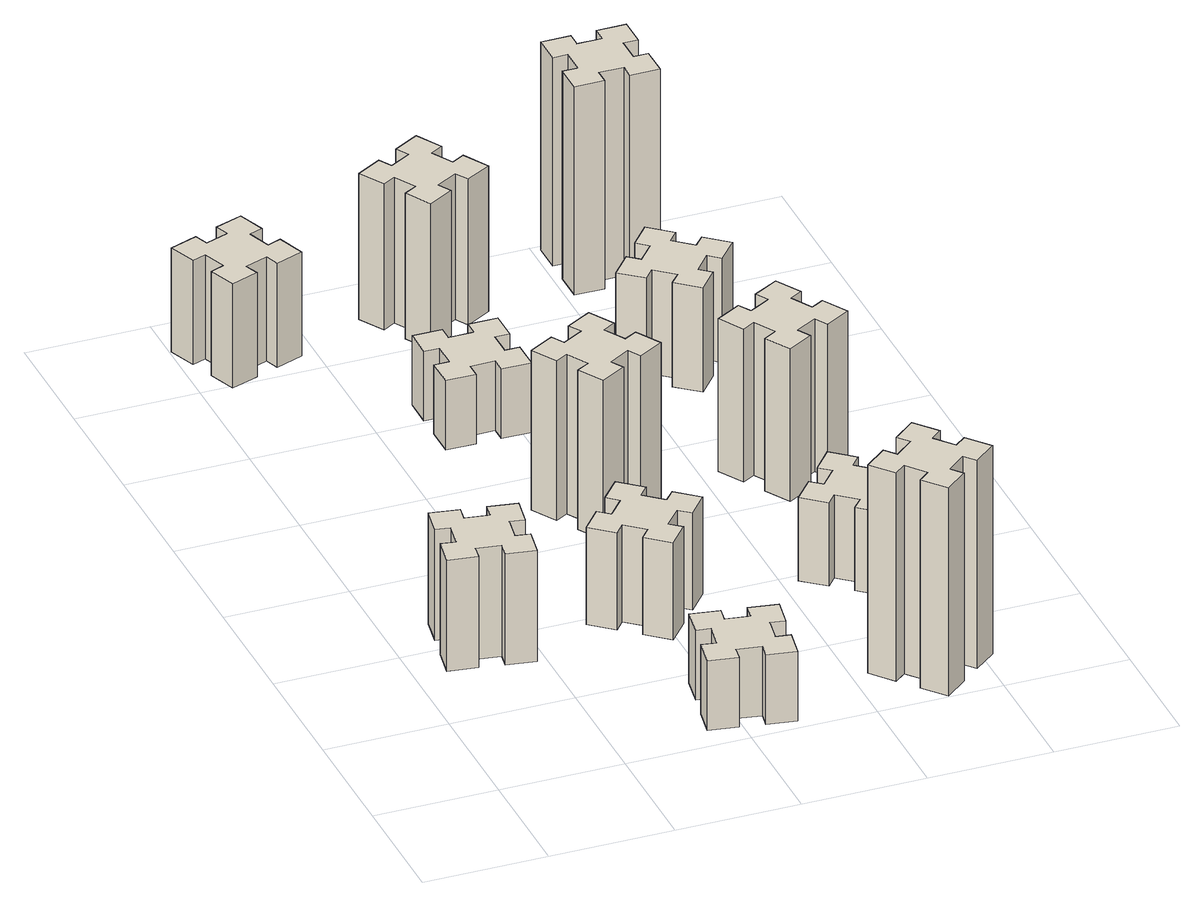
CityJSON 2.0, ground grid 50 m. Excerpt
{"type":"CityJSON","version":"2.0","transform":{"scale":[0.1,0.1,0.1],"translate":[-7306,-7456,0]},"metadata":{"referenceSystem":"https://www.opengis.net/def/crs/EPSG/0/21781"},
"CityObjects":{
"building1":{"type":"Building","attributes":{"class":"1000","function":"1000","usage":"1000","yearOfConstruction":2016,"roofType":"1000","measuredHeight":48,"storeysAboveGround":30,"storeysBelowGround":0},"geometry":[{"type":"Solid","lod":"1","boundaries":[[[[0,1,2,3,4,5,6,7,8,9,10,11,12,13,14,15,16,17,18,19]],[[17,16,20,21]],[[16,15,22,20]],[[15,14,23,22]],[[14,13,24,23]],[[13,12,25,24]],[[12,11,26,25]],[[11,10,27,26]],[[10,9,28,27]],[[9,8,29,28]],[[8,7,30,29]],[[7,6,31,30]],[[6,5,32,31]],[[5,4,33,32]],[[4,3,34,33]],[[3,2,35,34]],[[2,1,36,35]],[[1,0,37,36]],[[0,19,38,37]],[[19,18,39,38]],[[18,17,21,39]],[[24,25,26,27,28,29,30,31,32,33,34,35,36,37,38,39,21,20,22,23]]]]}]},
"building2":{"type":"Building","attributes":{"class":"1000","function":"1000","usage":"1000","yearOfConstruction":2016,"roofType":"1000","measuredHeight":30,"storeysAboveGround":30,"storeysBelowGround":0},"geometry":[{"type":"Solid","lod":"1","boundaries":[[[[40,41,42,43,44,45,46,47,48,49,50,51,52,53,54,55,56,57,58,59]],[[57,56,60,61]],[[56,55,62,60]],[[55,54,63,62]],[[54,53,64,63]],[[53,52,65,64]],[[52,51,66,65]],[[51,50,67,66]],[[50,49,68,67]],[[49,48,69,68]],[[48,47,70,69]],[[47,46,71,70]],[[46,45,72,71]],[[45,44,73,72]],[[44,43,74,73]],[[43,42,75,74]],[[42,41,76,75]],[[41,40,77,76]],[[40,59,78,77]],[[59,58,79,78]],[[58,57,61,79]],[[64,65,66,67,68,69,70,71,72,73,74,75,76,77,78,79,61,60,62,63]]]]}]},
"building3":{"type":"Building","attributes":{"class":"1000","function":"1000","usage":"1000","yearOfConstruction":2016,"roofType":"1000","measuredHeight":45,"storeysAboveGround":30,"storeysBelowGround":0},"geometry":[{"type":"Solid","lod":"1","boundaries":[[[[80,81,82,83,84,85,86,87,88,89,90,91,92,93,94,95,96,97,98,99]],[[97,96,100,101]],[[96,95,102,100]],[[95,94,103,102]],[[94,93,104,103]],[[93,92,105,104]],[[92,91,106,105]],[[91,90,107,106]],[[90,89,108,107]],[[89,88,109,108]],[[88,87,110,109]],[[87,86,111,110]],[[86,85,112,111]],[[85,84,113,112]],[[84,83,114,113]],[[83,82,115,114]],[[82,81,116,115]],[[81,80,117,116]],[[80,99,118,117]],[[99,98,119,118]],[[98,97,101,119]],[[104,105,106,107,108,109,110,111,112,113,114,115,116,117,118,119,101,100,102,103]]]]}]},
"building4":{"type":"Building","attributes":{"class":"1000","function":"1000","usage":"1000","yearOfConstruction":2016,"roofType":"1000","measuredHeight":42,"storeysAboveGround":30,"storeysBelowGround":0},"geometry":[{"type":"Solid","lod":"1","boundaries":[[[[120,121,122,123,124,125,126,127,128,129,130,131,132,133,134,135,136,137,138,139]],[[137,136,140,141]],[[136,135,142,140]],[[135,134,143,142]],[[134,133,144,143]],[[133,132,145,144]],[[132,131,146,145]],[[131,130,147,146]],[[130,129,148,147]],[[129,128,149,148]],[[128,127,150,149]],[[127,126,151,150]],[[126,125,152,151]],[[125,124,153,152]],[[124,123,154,153]],[[123,122,155,154]],[[122,121,156,155]],[[121,120,157,156]],[[120,139,158,157]],[[139,138,159,158]],[[138,137,141,159]],[[144,145,146,147,148,149,150,151,152,153,154,155,156,157,158,159,141,140,142,143]]]]}]},
"building5":{"type":"Building","attributes":{"class":"1000","function":"1000","usage":"1000","yearOfConstruction":2016,"roofType":"1000","measuredHeight":69,"storeysAboveGround":30,"storeysBelowGround":0},"geometry":[{"type":"Solid","lod":"1","boundaries":[[[[160,161,162,163,164,165,166,167,168,169,170,171,172,173,174,175,176,177,178,179]],[[177,176,180,181]],[[176,175,182,180]],[[175,174,183,182]],[[174,173,184,183]],[[173,172,185,184]],[[172,171,186,185]],[[171,170,187,186]],[[170,169,188,187]],[[169,168,189,188]],[[168,167,190,189]],[[167,166,191,190]],[[166,165,192,191]],[[165,164,193,192]],[[164,163,194,193]],[[163,162,195,194]],[[162,161,196,195]],[[161,160,197,196]],[[160,179,198,197]],[[179,178,199,198]],[[178,177,181,199]],[[184,185,186,187,188,189,190,191,192,193,194,195,196,197,198,199,181,180,182,183]]]]}]},
"building6":{"type":"Building","attributes":{"class":"1000","function":"1000","usage":"1000","yearOfConstruction":2016,"roofType":"1000","measuredHeight":30,"storeysAboveGround":30,"storeysBelowGround":0},"geometry":[{"type":"Solid","lod":"1","boundaries":[[[[200,201,202,203,204,205,206,207,208,209,210,211,212,213,214,215,216,217,218,219]],[[217,216,220,221]],[[216,215,222,220]],[[215,214,223,222]],[[214,213,224,223]],[[213,212,225,224]],[[212,211,226,225]],[[211,210,227,226]],[[210,209,228,227]],[[209,208,229,228]],[[208,207,230,229]],[[207,206,231,230]],[[206,205,232,231]],[[205,204,233,232]],[[204,203,234,233]],[[203,202,235,234]],[[202,201,236,235]],[[201,200,237,236]],[[200,219,238,237]],[[219,218,239,238]],[[218,217,221,239]],[[224,225,226,227,228,229,230,231,232,233,234,235,236,237,238,239,221,220,222,223]]]]}]},
"building7":{"type":"Building","attributes":{"class":"1000","function":"1000","usage":"1000","yearOfConstruction":2016,"roofType":"1000","measuredHeight":90,"storeysAboveGround":30,"storeysBelowGround":0},"geometry":[{"type":"Solid","lod":"1","boundaries":[[[[240,241,242,243,244,245,246,247,248,249,250,251,252,253,254,255,256,257,258,259]],[[257,256,260,261]],[[256,255,262,260]],[[255,254,263,262]],[[254,253,264,263]],[[253,252,265,264]],[[252,251,266,265]],[[251,250,267,266]],[[250,249,268,267]],[[249,248,269,268]],[[248,247,270,269]],[[247,246,271,270]],[[246,245,272,271]],[[245,244,273,272]],[[244,243,274,273]],[[243,242,275,274]],[[242,241,276,275]],[[241,240,277,276]],[[240,259,278,277]],[[259,258,279,278]],[[258,257,261,279]],[[264,265,266,267,268,269,270,271,272,273,274,275,276,277,278,279,261,260,262,263]]]]}]},
"building8":{"type":"Building","attributes":{"class":"1000","function":"1000","usage":"1000","yearOfConstruction":2016,"roofType":"1000","measuredHeight":63,"storeysAboveGround":30,"storeysBelowGround":0},"geometry":[{"type":"Solid","lod":"1","boundaries":[[[[280,281,282,283,284,285,286,287,288,289,290,291,292,293,294,295,296,297,298,299]],[[297,296,300,301]],[[296,295,302,300]],[[295,294,303,302]],[[294,293,304,303]],[[293,292,305,304]],[[292,291,306,305]],[[291,290,307,306]],[[290,289,308,307]],[[289,288,309,308]],[[288,287,310,309]],[[287,286,311,310]],[[286,285,312,311]],[[285,284,313,312]],[[284,283,314,313]],[[283,282,315,314]],[[282,281,316,315]],[[281,280,317,316]],[[280,299,318,317]],[[299,298,319,318]],[[298,297,301,319]],[[304,305,306,307,308,309,310,311,312,313,314,315,316,317,318,319,301,300,302,303]]]]}]},
"building9":{"type":"Building","attributes":{"class":"1000","function":"1000","usage":"1000","yearOfConstruction":2016,"roofType":"1000","measuredHeight":36,"storeysAboveGround":30,"storeysBelowGround":0},"geometry":[{"type":"Solid","lod":"1","boundaries":[[[[320,321,322,323,324,325,326,327,328,329,330,331,332,333,334,335,336,337,338,339]],[[337,336,340,341]],[[336,335,342,340]],[[335,334,343,342]],[[334,333,344,343]],[[333,332,345,344]],[[332,331,346,345]],[[331,330,347,346]],[[330,329,348,347]],[[329,328,349,348]],[[328,327,350,349]],[[327,326,351,350]],[[326,325,352,351]],[[325,324,353,352]],[[324,323,354,353]],[[323,322,355,354]],[[322,321,356,355]],[[321,320,357,356]],[[320,339,358,357]],[[339,338,359,358]],[[338,337,341,359]],[[344,345,346,347,348,349,350,351,352,353,354,355,356,357,358,359,341,340,342,343]]]]}]},
"building10":{"type":"Building","attributes":{"class":"1000","function":"1000","usage":"1000","yearOfConstruction":2016,"roofType":"1000","measuredHeight":66,"storeysAboveGround":30,"storeysBelowGround":0},"geometry":[{"type":"Solid","lod":"1","boundaries":[[[[360,361,362,363,364,365,366,367,368,369,370,371,372,373,374,375,376,377,378,379]],[[377,376,380,381]],[[376,375,382,380]],[[375,374,383,382]],[[374,373,384,383]],[[373,372,385,384]],[[372,371,386,385]],[[371,370,387,386]],[[370,369,388,387]],[[369,368,389,388]],[[368,367,390,389]],[[367,366,391,390]],[[366,365,392,391]],[[365,364,393,392]],[[364,363,394,393]],[[363,362,395,394]],[[362,361,396,395]],[[361,360,397,396]],[[360,379,398,397]],[[379,378,399,398]],[[378,377,381,399]],[[384,385,386,387,388,389,390,391,392,393,394,395,396,397,398,399,381,380,382,383]]]]}]},
"building11":{"type":"Building","attributes":{"class":"1000","function":"1000","usage":"1000","yearOfConstruction":2016,"roofType":"1000","measuredHeight":45,"storeysAboveGround":30,"storeysBelowGround":0},"geometry":[{"type":"Solid","lod":"1","boundaries":[[[[400,401,402,403,404,405,406,407,408,409,410,411,412,413,414,415,416,417,418,419]],[[417,416,420,421]],[[416,415,422,420]],[[415,414,423,422]],[[414,413,424,423]],[[413,412,425,424]],[[412,411,426,425]],[[411,410,427,426]],[[410,409,428,427]],[[409,408,429,428]],[[408,407,430,429]],[[407,406,431,430]],[[406,405,432,431]],[[405,404,433,432]],[[404,403,434,433]],[[403,402,435,434]],[[402,401,436,435]],[[401,400,437,436]],[[400,419,438,437]],[[419,418,439,438]],[[418,417,421,439]],[[424,425,426,427,428,429,430,431,432,433,434,435,436,437,438,439,421,420,422,423]]]]}]},
"building12":{"type":"Building","attributes":{"class":"1000","function":"1000","usage":"1000","yearOfConstruction":2016,"roofType":"1000","measuredHeight":90,"storeysAboveGround":30,"storeysBelowGround":0},"geometry":[{"type":"Solid","lod":"1","boundaries":[[[[440,441,442,443,444,445,446,447,448,449,450,451,452,453,454,455,456,457,458,459]],[[457,456,460,461]],[[456,455,462,460]],[[455,454,463,462]],[[454,453,464,463]],[[453,452,465,464]],[[452,451,466,465]],[[451,450,467,466]],[[450,449,468,467]],[[449,448,469,468]],[[448,447,470,469]],[[447,446,471,470]],[[446,445,472,471]],[[445,444,473,472]],[[444,443,474,473]],[[443,442,475,474]],[[442,441,476,475]],[[441,440,477,476]],[[440,459,478,477]],[[459,458,479,478]],[[458,457,461,479]],[[464,465,466,467,468,469,470,471,472,473,474,475,476,477,478,479,461,460,462,463]]]]}]}
},
"vertices":[
[425,917,0],[442,1015,0],[501,1005,0],[522,1123,0],[404,1144,0],[394,1085,0],[295,1102,0],[306,1161,0],[187,1182,0],[167,1064,0],[226,1054,0],[208,955,0],[149,966,0],[128,847,0],[247,827,0],[257,886,0],[355,868,0],[345,809,0],[463,788,0],[484,907,0],[355,868,480],[345,809,480],[257,886,480],[247,827,480],[128,847,480],[149,966,480],[208,955,480],[226,1054,480],[167,1064,480],[187,1182,480],[306,1161,480],[295,1102,480],[394,1085,480],[404,1144,480],[522,1123,480],[501,1005,480],[442,1015,480],[425,917,480],[484,907,480],[463,788,480],
[966,314,0],[948,215,0],[889,226,0],[868,107,0],[987,87,0],[997,146,0],[1095,128,0],[1085,69,0],[1203,48,0],[1224,167,0],[1165,177,0],[1182,275,0],[1241,265,0],[1262,383,0],[1144,404,0],[1134,345,0],[1035,362,0],[1046,421,0],[927,442,0],[907,324,0],[1035,362,300],[1046,421,300],[1134,345,300],[1144,404,300],[1262,383,300],[1241,265,300],[1182,275,300],[1165,177,300],[1224,167,300],[1203,48,300],[1085,69,300],[1095,128,300],[997,146,300],[987,87,300],[868,107,300],[889,226,300],[948,215,300],[966,314,300],[907,324,300],[927,442,300],
[235,3326,0],[141,3292,0],[120,3348,0],[7,3307,0],[49,3194,0],[105,3215,0],[139,3121,0],[83,3100,0],[124,2987,0],[237,3029,0],[216,3085,0],[310,3119,0],[330,3063,0],[443,3104,0],[402,3217,0],[346,3196,0],[312,3290,0],[368,3310,0],[327,3423,0],[214,3382,0],[312,3290,450],[368,3310,450],[346,3196,450],[402,3217,450],[443,3104,450],[330,3063,450],[310,3119,450],[216,3085,450],[237,3029,450],[124,2987,450],[83,3100,450],[139,3121,450],[105,3215,450],[49,3194,450],[7,3307,450],[120,3348,450],[141,3292,450],[235,3326,450],[214,3382,450],[327,3423,450],
[1017,876,0],[1082,953,0],[1128,914,0],[1205,1006,0],[1113,1083,0],[1074,1037,0],[998,1102,0],[1036,1148,0],[944,1225,0],[867,1133,0],[913,1094,0],[849,1018,0],[803,1056,0],[726,964,0],[818,887,0],[856,933,0],[933,869,0],[894,823,0],[986,746,0],[1063,838,0],[933,869,420],[894,823,420],[856,933,420],[818,887,420],[726,964,420],[803,1056,420],[849,1018,420],[913,1094,420],[867,1133,420],[944,1225,420],[1036,1148,420],[998,1102,420],[1074,1037,420],[1113,1083,420],[1205,1006,420],[1128,914,420],[1082,953,420],[1017,876,420],[1063,838,420],[986,746,420],
[945,1714,0],[995,1627,0],[943,1597,0],[1003,1493,0],[1107,1553,0],[1077,1605,0],[1164,1655,0],[1194,1603,0],[1298,1663,0],[1238,1767,0],[1186,1737,0],[1136,1824,0],[1188,1854,0],[1128,1958,0],[1024,1898,0],[1054,1846,0],[967,1796,0],[937,1848,0],[833,1788,0],[893,1684,0],[967,1796,690],[937,1848,690],[1054,1846,690],[1024,1898,690],[1128,1958,690],[1188,1854,690],[1136,1824,690],[1186,1737,690],[1238,1767,690],[1298,1663,690],[1194,1603,690],[1164,1655,690],[1077,1605,690],[1107,1553,690],[1003,1493,690],[943,1597,690],[995,1627,690],[945,1714,690],[893,1684,690],[833,1788,690],
[975,2415,0],[975,2515,0],[1035,2515,0],[1035,2635,0],[915,2635,0],[915,2575,0],[815,2575,0],[815,2635,0],[695,2635,0],[695,2515,0],[755,2515,0],[755,2415,0],[695,2415,0],[695,2295,0],[815,2295,0],[815,2355,0],[915,2355,0],[915,2295,0],[1035,2295,0],[1035,2415,0],[915,2355,300],[915,2295,300],[815,2355,300],[815,2295,300],[695,2295,300],[695,2415,300],[755,2415,300],[755,2515,300],[695,2515,300],[695,2635,300],[815,2635,300],[815,2575,300],[915,2575,300],[915,2635,300],[1035,2635,300],[1035,2515,300],[975,2515,300],[975,2415,300],[1035,2415,300],[1035,2295,300],
[1838,129,0],[1914,193,0],[1953,147,0],[2045,224,0],[1968,316,0],[1922,278,0],[1857,354,0],[1903,393,0],[1826,485,0],[1734,408,0],[1773,362,0],[1696,297,0],[1658,343,0],[1566,266,0],[1643,174,0],[1689,213,0],[1753,136,0],[1707,98,0],[1784,6,0],[1876,83,0],[1753,136,900],[1707,98,900],[1689,213,900],[1643,174,900],[1566,266,900],[1658,343,900],[1696,297,900],[1773,362,900],[1734,408,900],[1826,485,900],[1903,393,900],[1857,354,900],[1922,278,900],[1968,316,900],[2045,224,900],[1953,147,900],[1914,193,900],[1838,129,900],[1876,83,900],[1784,6,900],
[1086,3217,0],[1036,3304,0],[1088,3334,0],[1028,3438,0],[924,3378,0],[954,3326,0],[867,3276,0],[837,3328,0],[733,3268,0],[793,3164,0],[845,3194,0],[895,3107,0],[843,3077,0],[903,2973,0],[1007,3033,0],[977,3085,0],[1064,3135,0],[1094,3083,0],[1198,3143,0],[1138,3247,0],[1064,3135,630],[1094,3083,630],[977,3085,630],[1007,3033,630],[903,2973,630],[843,3077,630],[895,3107,630],[845,3194,630],[793,3164,630],[733,3268,630],[837,3328,630],[867,3276,630],[954,3326,630],[924,3378,630],[1028,3438,630],[1088,3334,630],[1036,3304,630],[1086,3217,630],[1138,3247,630],[1198,3143,630],
[1857,876,0],[1922,953,0],[1968,914,0],[2045,1006,0],[1953,1083,0],[1914,1037,0],[1838,1102,0],[1876,1148,0],[1784,1225,0],[1707,1133,0],[1753,1094,0],[1689,1018,0],[1643,1056,0],[1566,964,0],[1658,887,0],[1696,933,0],[1773,869,0],[1734,823,0],[1826,746,0],[1903,838,0],[1773,869,360],[1734,823,360],[1696,933,360],[1658,887,360],[1566,964,360],[1643,1056,360],[1689,1018,360],[1753,1094,360],[1707,1133,360],[1784,1225,360],[1876,1148,360],[1838,1102,360],[1914,1037,360],[1953,1083,360],[2045,1006,360],[1968,914,360],[1922,953,360],[1857,876,360],[1903,838,360],[1826,746,360],
[1926,1737,0],[1876,1824,0],[1928,1854,0],[1868,1958,0],[1764,1898,0],[1794,1846,0],[1707,1796,0],[1677,1848,0],[1573,1788,0],[1633,1684,0],[1685,1714,0],[1735,1627,0],[1683,1597,0],[1743,1493,0],[1847,1553,0],[1817,1605,0],[1904,1655,0],[1934,1603,0],[2038,1663,0],[1978,1767,0],[1904,1655,660],[1934,1603,660],[1817,1605,660],[1847,1553,660],[1743,1493,660],[1683,1597,660],[1735,1627,660],[1685,1714,660],[1633,1684,660],[1573,1788,660],[1677,1848,660],[1707,1796,660],[1794,1846,660],[1764,1898,660],[1868,1958,660],[1928,1854,660],[1876,1824,660],[1926,1737,660],[1978,1767,660],[2038,1663,660],
[1814,2617,0],[1738,2682,0],[1776,2728,0],[1684,2805,0],[1607,2713,0],[1653,2674,0],[1589,2598,0],[1543,2636,0],[1466,2544,0],[1558,2467,0],[1596,2513,0],[1673,2449,0],[1634,2403,0],[1726,2326,0],[1803,2418,0],[1757,2456,0],[1822,2533,0],[1868,2494,0],[1945,2586,0],[1853,2663,0],[1822,2533,450],[1868,2494,450],[1757,2456,450],[1803,2418,450],[1726,2326,450],[1634,2403,450],[1673,2449,450],[1596,2513,450],[1558,2467,450],[1466,2544,450],[1543,2636,450],[1589,2598,450],[1653,2674,450],[1607,2713,450],[1684,2805,450],[1776,2728,450],[1738,2682,450],[1814,2617,450],[1853,2663,450],[1945,2586,450],
[1655,3195,0],[1755,3195,0],[1755,3135,0],[1875,3135,0],[1875,3255,0],[1815,3255,0],[1815,3355,0],[1875,3355,0],[1875,3475,0],[1755,3475,0],[1755,3415,0],[1655,3415,0],[1655,3475,0],[1535,3475,0],[1535,3355,0],[1595,3355,0],[1595,3255,0],[1535,3255,0],[1535,3135,0],[1655,3135,0],[1595,3255,900],[1535,3255,900],[1595,3355,900],[1535,3355,900],[1535,3475,900],[1655,3475,900],[1655,3415,900],[1755,3415,900],[1755,3475,900],[1875,3475,900],[1875,3355,900],[1815,3355,900],[1815,3255,900],[1875,3255,900],[1875,3135,900],[1755,3135,900],[1755,3195,900],[1655,3195,900],[1655,3135,900],[1535,3135,900]
]}
